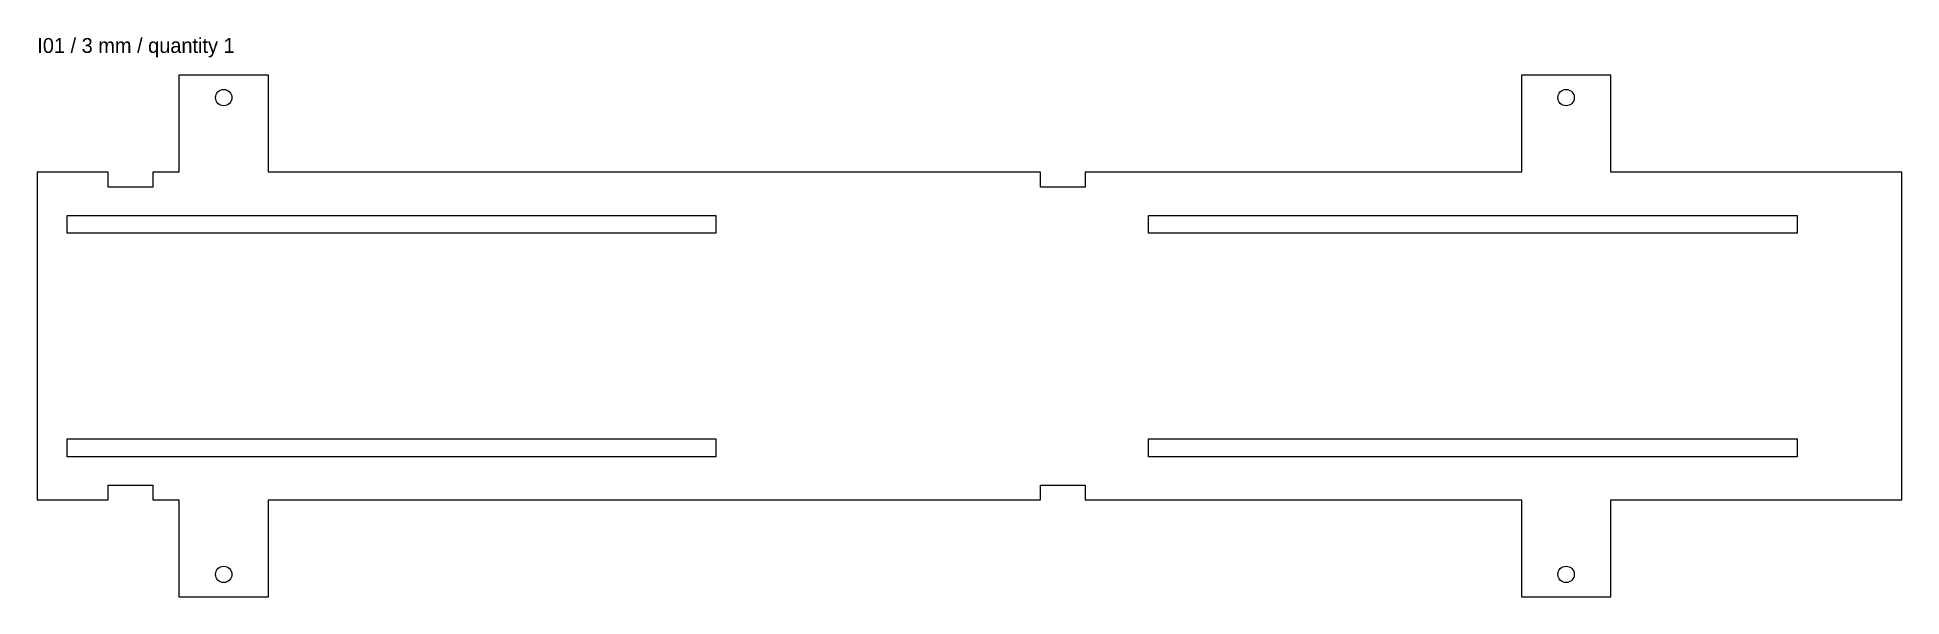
# Model space of a CAD drawing. Header units: millimetres. Extents: x 0 to 250, y 0 to 75.
import ezdxf

# ---------------------------------------------------------------- set-up
doc = ezdxf.new("R2010")
doc.units = ezdxf.units.MM
doc.layers.add('CUT', color=1, linetype='Continuous')
doc.layers.add('LABELS_NONCUT', color=7, linetype='Continuous')

msp = doc.modelspace()

# ---------------------------------------------------------------- linework, layer by layer
at = {"layer": 'CUT'}
for p, q in [((31, 70), (19, 70)), ((19, 70), (19, 57)), ((31, 57), (31, 70)), ((211, 70), (199, 70)), ((199, 70), (199, 57)), ((211, 57), (211, 70)), ((9.5, 57), (0, 57)), ((0, 57), (0, 13)), ((9.5, 55), (9.5, 57)), ((15.5, 55), (9.5, 55)), ((19, 57), (15.5, 57)), ((15.5, 57), (15.5, 55)), ((134.5, 57), (31, 57)), ((134.5, 55), (134.5, 57)), ((140.5, 55), (134.5, 55)), ((199, 57), (140.5, 57)), ((140.5, 57), (140.5, 55)), ((250, 57), (211, 57)), ((250, 13), (250, 57)), ((4, 51.2), (91, 51.2)), ((4, 48.8), (4, 51.2)), ((91, 51.2), (91, 48.8)), ((149, 51.2), (236, 51.2)), ((149, 48.8), (149, 51.2)), ((236, 51.2), (236, 48.8)), ((91, 48.8), (4, 48.8)), ((236, 48.8), (149, 48.8)), ((4, 21.2), (91, 21.2)), ((4, 18.8), (4, 21.2)), ((91, 21.2), (91, 18.8)), ((149, 21.2), (236, 21.2)), ((149, 18.8), (149, 21.2)), ((236, 21.2), (236, 18.8)), ((91, 18.8), (4, 18.8)), ((236, 18.8), (149, 18.8)), ((0, 13), (9.5, 13)), ((9.5, 13), (9.5, 15)), ((9.5, 15), (15.5, 15)), ((15.5, 15), (15.5, 13)), ((15.5, 13), (19, 13)), ((19, 13), (19, 0)), ((31, 0), (31, 13)), ((31, 13), (134.5, 13)), ((134.5, 13), (134.5, 15)), ((134.5, 15), (140.5, 15)), ((140.5, 15), (140.5, 13)), ((140.5, 13), (199, 13)), ((199, 13), (199, 0)), ((211, 0), (211, 13)), ((211, 13), (250, 13)), ((19, 0), (31, 0)), ((199, 0), (211, 0))]:
    msp.add_line(p, q, dxfattribs=at)
for centre in [(25, 67), (205, 67), (25, 3), (205, 3)]:
    msp.add_circle(centre, 1.1, dxfattribs=at)

# ---------------------------------------------------------------- texts
at = {"layer": 'LABELS_NONCUT'}
msp.add_text('I01 / 3 mm / quantity 1', height=2, dxfattribs=at).set_placement((0, 73))

doc.saveas('drawing.dxf')
